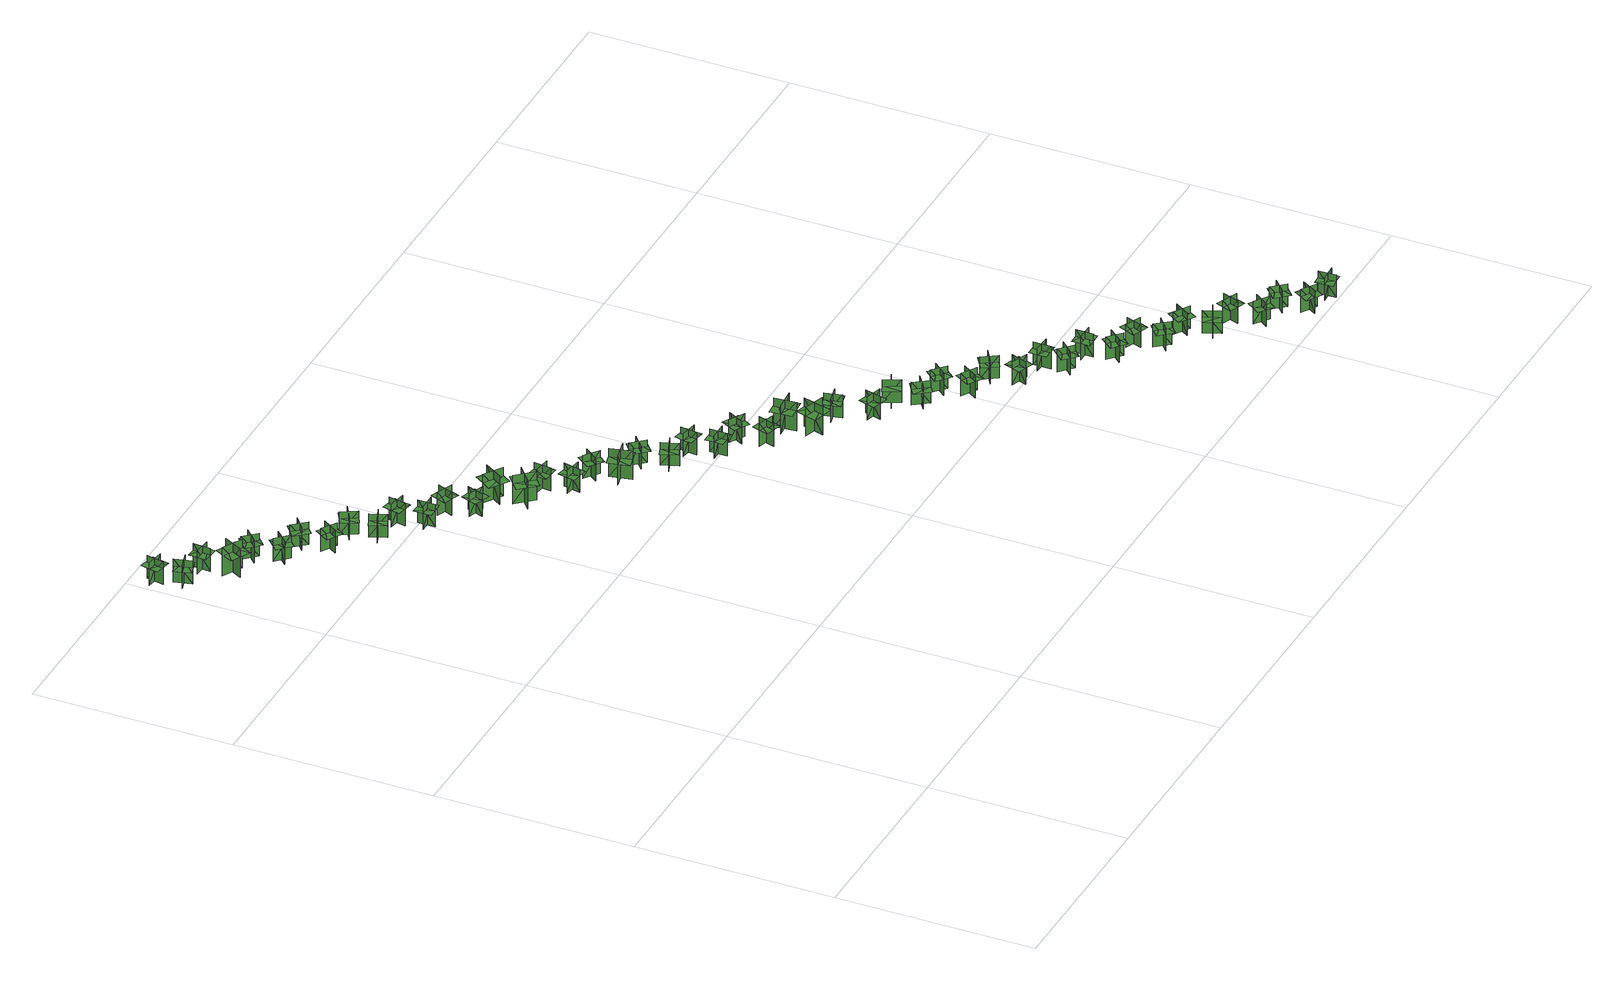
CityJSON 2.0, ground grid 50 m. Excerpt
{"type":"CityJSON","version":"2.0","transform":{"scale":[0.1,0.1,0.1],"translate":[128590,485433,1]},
"CityObjects":{
"tree1":{"type":"SolitaryVegetationObject","geometry":[{"type":"MultiSurface","lod":"1","boundaries":[[[0,1,2]],[[0,2,3]],[[4,5,6]],[[4,6,7]],[[8,9,10]],[[8,10,11]],[[8,11,12]],[[8,12,13]]]}]},
"tree2":{"type":"SolitaryVegetationObject","geometry":[{"type":"MultiSurface","lod":"1","boundaries":[[[14,15,16]],[[14,16,17]],[[18,19,20]],[[18,20,21]],[[22,23,24]],[[22,24,25]],[[22,25,26]],[[22,26,27]]]}]},
"tree3":{"type":"SolitaryVegetationObject","geometry":[{"type":"MultiSurface","lod":"1","boundaries":[[[28,29,30]],[[28,30,31]],[[32,33,34]],[[32,34,35]],[[36,37,38]],[[36,38,39]],[[36,39,40]],[[36,40,41]]]}]},
"tree4":{"type":"SolitaryVegetationObject","geometry":[{"type":"MultiSurface","lod":"1","boundaries":[[[42,43,44]],[[42,44,45]],[[46,47,48]],[[46,48,49]],[[50,51,52]],[[50,52,53]],[[50,53,54]],[[50,54,55]]]}]},
"tree5":{"type":"SolitaryVegetationObject","geometry":[{"type":"MultiSurface","lod":"1","boundaries":[[[56,57,58]],[[56,58,59]],[[60,61,62]],[[60,62,63]],[[64,65,66]],[[64,66,67]],[[64,67,68]],[[64,68,69]]]}]},
"tree6":{"type":"SolitaryVegetationObject","geometry":[{"type":"MultiSurface","lod":"1","boundaries":[[[70,71,72]],[[70,72,73]],[[74,75,76]],[[74,76,77]],[[78,79,80]],[[78,80,81]],[[78,81,82]],[[78,82,83]]]}]},
"tree7":{"type":"SolitaryVegetationObject","geometry":[{"type":"MultiSurface","lod":"1","boundaries":[[[84,85,86]],[[84,86,87]],[[88,89,90]],[[88,90,91]],[[92,93,94]],[[92,94,95]],[[92,95,96]],[[92,96,97]]]}]},
"tree8":{"type":"SolitaryVegetationObject","geometry":[{"type":"MultiSurface","lod":"1","boundaries":[[[98,99,100]],[[98,100,101]],[[102,103,104]],[[102,104,105]],[[106,107,108]],[[106,108,109]],[[106,109,110]],[[106,110,111]]]}]},
"tree9":{"type":"SolitaryVegetationObject","geometry":[{"type":"MultiSurface","lod":"1","boundaries":[[[112,113,114]],[[112,114,115]],[[116,117,118]],[[116,118,119]],[[120,121,122]],[[120,122,123]],[[120,123,124]],[[120,124,125]]]}]},
"tree10":{"type":"SolitaryVegetationObject","geometry":[{"type":"MultiSurface","lod":"1","boundaries":[[[126,127,128]],[[126,128,129]],[[130,131,132]],[[130,132,133]],[[134,135,136]],[[134,136,137]],[[134,137,138]],[[134,138,139]]]}]},
"tree11":{"type":"SolitaryVegetationObject","geometry":[{"type":"MultiSurface","lod":"1","boundaries":[[[140,141,142]],[[140,142,143]],[[144,145,146]],[[144,146,147]],[[148,149,150]],[[148,150,151]],[[148,151,152]],[[148,152,153]]]}]},
"tree12":{"type":"SolitaryVegetationObject","geometry":[{"type":"MultiSurface","lod":"1","boundaries":[[[154,155,156]],[[154,156,157]],[[158,159,160]],[[158,160,161]],[[162,163,164]],[[162,164,165]],[[162,165,166]],[[162,166,167]]]}]},
"tree13":{"type":"SolitaryVegetationObject","geometry":[{"type":"MultiSurface","lod":"1","boundaries":[[[168,169,170]],[[168,170,171]],[[172,173,174]],[[172,174,175]],[[176,177,178]],[[176,178,179]],[[176,179,180]],[[176,180,181]]]}]},
"tree14":{"type":"SolitaryVegetationObject","geometry":[{"type":"MultiSurface","lod":"1","boundaries":[[[182,183,184]],[[182,184,185]],[[186,187,188]],[[186,188,189]],[[190,191,192]],[[190,192,193]],[[190,193,194]],[[190,194,195]]]}]},
"tree15":{"type":"SolitaryVegetationObject","geometry":[{"type":"MultiSurface","lod":"1","boundaries":[[[196,197,198]],[[196,198,199]],[[200,201,202]],[[200,202,203]],[[204,205,206]],[[204,206,207]],[[204,207,208]],[[204,208,209]]]}]},
"tree16":{"type":"SolitaryVegetationObject","geometry":[{"type":"MultiSurface","lod":"1","boundaries":[[[210,211,212]],[[210,212,213]],[[214,215,216]],[[214,216,217]],[[218,219,220]],[[218,220,221]],[[218,221,222]],[[218,222,223]]]}]},
"tree17":{"type":"SolitaryVegetationObject","geometry":[{"type":"MultiSurface","lod":"1","boundaries":[[[224,225,226]],[[224,226,227]],[[228,229,230]],[[228,230,231]],[[232,233,234]],[[232,234,235]],[[232,235,236]],[[232,236,237]]]}]},
"tree18":{"type":"SolitaryVegetationObject","geometry":[{"type":"MultiSurface","lod":"1","boundaries":[[[238,239,240]],[[238,240,241]],[[242,243,244]],[[242,244,245]],[[246,247,248]],[[246,248,249]],[[246,249,250]],[[246,250,251]]]}]},
"tree19":{"type":"SolitaryVegetationObject","geometry":[{"type":"MultiSurface","lod":"1","boundaries":[[[252,253,254]],[[252,254,255]],[[256,257,258]],[[256,258,259]],[[260,261,262]],[[260,262,263]],[[260,263,264]],[[260,264,265]]]}]},
"tree20":{"type":"SolitaryVegetationObject","geometry":[{"type":"MultiSurface","lod":"1","boundaries":[[[266,267,268]],[[266,268,269]],[[270,271,272]],[[270,272,273]],[[274,275,276]],[[274,276,277]],[[274,277,278]],[[274,278,279]]]}]},
"tree21":{"type":"SolitaryVegetationObject","geometry":[{"type":"MultiSurface","lod":"1","boundaries":[[[280,281,282]],[[280,282,283]],[[284,285,286]],[[284,286,287]],[[288,289,290]],[[288,290,291]],[[288,291,292]],[[288,292,293]]]}]},
"tree22":{"type":"SolitaryVegetationObject","geometry":[{"type":"MultiSurface","lod":"1","boundaries":[[[294,295,296]],[[294,296,297]],[[298,299,300]],[[298,300,301]],[[302,303,304]],[[302,304,305]],[[302,305,306]],[[302,306,307]]]}]},
"tree23":{"type":"SolitaryVegetationObject","geometry":[{"type":"MultiSurface","lod":"1","boundaries":[[[308,309,310]],[[308,310,311]],[[312,313,314]],[[312,314,315]],[[316,317,318]],[[316,318,319]],[[316,319,320]],[[316,320,321]]]}]},
"tree24":{"type":"SolitaryVegetationObject","geometry":[{"type":"MultiSurface","lod":"1","boundaries":[[[322,323,324]],[[322,324,325]],[[326,327,328]],[[326,328,329]],[[330,331,332]],[[330,332,333]],[[330,333,334]],[[330,334,335]]]}]},
"tree25":{"type":"SolitaryVegetationObject","geometry":[{"type":"MultiSurface","lod":"1","boundaries":[[[336,337,338]],[[336,338,339]],[[340,341,342]],[[340,342,343]],[[344,345,346]],[[344,346,347]],[[344,347,348]],[[344,348,349]]]}]},
"tree26":{"type":"SolitaryVegetationObject","geometry":[{"type":"MultiSurface","lod":"1","boundaries":[[[350,351,352]],[[350,352,353]],[[354,355,356]],[[354,356,357]],[[358,359,360]],[[358,360,361]],[[358,361,362]],[[358,362,363]]]}]},
"tree27":{"type":"SolitaryVegetationObject","geometry":[{"type":"MultiSurface","lod":"1","boundaries":[[[364,365,366]],[[364,366,367]],[[368,369,370]],[[368,370,371]],[[372,373,374]],[[372,374,375]],[[372,375,376]],[[372,376,377]]]}]},
"tree28":{"type":"SolitaryVegetationObject","geometry":[{"type":"MultiSurface","lod":"1","boundaries":[[[378,379,380]],[[378,380,381]],[[382,383,384]],[[382,384,385]],[[386,387,388]],[[386,388,389]],[[386,389,390]],[[386,390,391]]]}]},
"tree29":{"type":"SolitaryVegetationObject","geometry":[{"type":"MultiSurface","lod":"1","boundaries":[[[392,393,394]],[[392,394,395]],[[396,397,398]],[[396,398,399]],[[400,401,402]],[[400,402,403]],[[400,403,404]],[[400,404,405]]]}]},
"tree30":{"type":"SolitaryVegetationObject","geometry":[{"type":"MultiSurface","lod":"1","boundaries":[[[406,407,408]],[[406,408,409]],[[410,411,412]],[[410,412,413]],[[414,415,416]],[[414,416,417]],[[414,417,418]],[[414,418,419]]]}]},
"tree31":{"type":"SolitaryVegetationObject","geometry":[{"type":"MultiSurface","lod":"1","boundaries":[[[420,421,422]],[[420,422,423]],[[424,425,426]],[[424,426,427]],[[428,429,430]],[[428,430,431]],[[428,431,432]],[[428,432,433]]]}]},
"tree32":{"type":"SolitaryVegetationObject","geometry":[{"type":"MultiSurface","lod":"1","boundaries":[[[434,435,436]],[[434,436,437]],[[438,439,440]],[[438,440,441]],[[442,443,444]],[[442,444,445]],[[442,445,446]],[[442,446,447]]]}]},
"tree33":{"type":"SolitaryVegetationObject","geometry":[{"type":"MultiSurface","lod":"1","boundaries":[[[448,449,450]],[[448,450,451]],[[452,453,454]],[[452,454,455]],[[456,457,458]],[[456,458,459]],[[456,459,460]],[[456,460,461]]]}]},
"tree34":{"type":"SolitaryVegetationObject","geometry":[{"type":"MultiSurface","lod":"1","boundaries":[[[462,463,464]],[[462,464,465]],[[466,467,468]],[[466,468,469]],[[470,471,472]],[[470,472,473]],[[470,473,474]],[[470,474,475]]]}]},
"tree35":{"type":"SolitaryVegetationObject","geometry":[{"type":"MultiSurface","lod":"1","boundaries":[[[476,477,478]],[[476,478,479]],[[480,481,482]],[[480,482,483]],[[484,485,486]],[[484,486,487]],[[484,487,488]],[[484,488,489]]]}]},
"tree36":{"type":"SolitaryVegetationObject","geometry":[{"type":"MultiSurface","lod":"1","boundaries":[[[490,491,492]],[[490,492,493]],[[494,495,496]],[[494,496,497]],[[498,499,500]],[[498,500,501]],[[498,501,502]],[[498,502,503]]]}]},
"tree37":{"type":"SolitaryVegetationObject","geometry":[{"type":"MultiSurface","lod":"1","boundaries":[[[504,505,506]],[[504,506,507]],[[508,509,510]],[[508,510,511]],[[512,513,514]],[[512,514,515]],[[512,515,516]],[[512,516,517]]]}]},
"tree38":{"type":"SolitaryVegetationObject","geometry":[{"type":"MultiSurface","lod":"1","boundaries":[[[518,519,520]],[[518,520,521]],[[522,523,524]],[[522,524,525]],[[526,527,528]],[[526,528,529]],[[526,529,530]],[[526,530,531]]]}]},
"tree39":{"type":"SolitaryVegetationObject","geometry":[{"type":"MultiSurface","lod":"1","boundaries":[[[532,533,534]],[[532,534,535]],[[536,537,538]],[[536,538,539]],[[540,541,542]],[[540,542,543]],[[540,543,544]],[[540,544,545]]]}]},
"tree40":{"type":"SolitaryVegetationObject","geometry":[{"type":"MultiSurface","lod":"1","boundaries":[[[546,547,548]],[[546,548,549]],[[550,551,552]],[[550,552,553]],[[554,555,556]],[[554,556,557]],[[554,557,558]],[[554,558,559]]]}]},
"tree41":{"type":"SolitaryVegetationObject","geometry":[{"type":"MultiSurface","lod":"1","boundaries":[[[560,561,562]],[[560,562,563]],[[564,565,566]],[[564,566,567]],[[568,569,570]],[[568,570,571]],[[568,571,572]],[[568,572,573]]]}]},
"tree42":{"type":"SolitaryVegetationObject","geometry":[{"type":"MultiSurface","lod":"1","boundaries":[[[574,575,576]],[[574,576,577]],[[578,579,580]],[[578,580,581]],[[582,583,584]],[[582,584,585]],[[582,585,586]],[[582,586,587]]]}]},
"tree43":{"type":"SolitaryVegetationObject","geometry":[{"type":"MultiSurface","lod":"1","boundaries":[[[588,589,590]],[[588,590,591]],[[592,593,594]],[[592,594,595]],[[596,597,598]],[[596,598,599]],[[596,599,600]],[[596,600,601]]]}]},
"tree44":{"type":"SolitaryVegetationObject","geometry":[{"type":"MultiSurface","lod":"1","boundaries":[[[602,603,604]],[[602,604,605]],[[606,607,608]],[[606,608,609]],[[610,611,612]],[[610,612,613]],[[610,613,614]],[[610,614,615]]]}]},
"tree45":{"type":"SolitaryVegetationObject","geometry":[{"type":"MultiSurface","lod":"1","boundaries":[[[616,617,618]],[[616,618,619]],[[620,621,622]],[[620,622,623]],[[624,625,626]],[[624,626,627]],[[624,627,628]],[[624,628,629]]]}]},
"tree46":{"type":"SolitaryVegetationObject","geometry":[{"type":"MultiSurface","lod":"1","boundaries":[[[630,631,632]],[[630,632,633]],[[634,635,636]],[[634,636,637]],[[638,639,640]],[[638,640,641]],[[638,641,642]],[[638,642,643]]]}]},
"tree47":{"type":"SolitaryVegetationObject","geometry":[{"type":"MultiSurface","lod":"1","boundaries":[[[644,645,646]],[[644,646,647]],[[648,649,650]],[[648,650,651]],[[652,653,654]],[[652,654,655]],[[652,655,656]],[[652,656,657]]]}]},
"tree48":{"type":"SolitaryVegetationObject","geometry":[{"type":"MultiSurface","lod":"1","boundaries":[[[658,659,660]],[[658,660,661]],[[662,663,664]],[[662,664,665]],[[666,667,668]],[[666,668,669]],[[666,669,670]],[[666,670,671]]]}]},
"tree49":{"type":"SolitaryVegetationObject","geometry":[{"type":"MultiSurface","lod":"1","boundaries":[[[672,673,674]],[[672,674,675]],[[676,677,678]],[[676,678,679]],[[680,681,682]],[[680,682,683]],[[680,683,684]],[[680,684,685]]]}]}
},
"vertices":[
[33,1960,15],[25,1917,15],[25,1917,76],[33,1960,76],[8,1944,15],[52,1936,15],[52,1936,76],[8,1944,76],[8,1944,59],[4,1922,59],[48,1914,59],[52,1936,59],[56,1957,59],[13,1966,59],
[58,1858,13],[46,1901,13],[46,1901,75],[58,1858,75],[73,1884,13],[30,1872,13],[30,1872,75],[73,1884,75],[73,1884,57],[67,1905,57],[24,1893,57],[30,1872,57],[36,1851,57],[79,1863,57],
[119,1843,14],[122,1887,14],[122,1887,76],[119,1843,76],[141,1862,14],[97,1865,14],[97,1865,76],[141,1862,76],[141,1862,59],[143,1884,59],[99,1887,59],[97,1865,59],[95,1843,59],[139,1840,59],
[165,1785,12],[116,1811,12],[116,1811,89],[165,1785,89],[154,1821,12],[128,1772,12],[128,1772,89],[154,1821,89],[154,1821,67],[130,1833,67],[104,1784,67],[128,1772,67],[153,1759,67],[179,1808,67],
[224,1769,13],[194,1801,13],[194,1801,75],[224,1769,75],[225,1798,13],[193,1768,13],[193,1768,75],[225,1798,75],[225,1798,57],[210,1814,57],[178,1784,57],[193,1768,57],[208,1752,57],[240,1782,57],
[219,1732,12],[250,1701,12],[250,1701,74],[219,1732,74],[219,1703,12],[250,1734,12],[250,1734,74],[219,1703,74],[219,1703,56],[234,1687,56],[266,1718,56],[250,1734,56],[235,1750,56],[203,1719,56],
[285,1691,13],[319,1719,13],[319,1719,74],[285,1691,74],[314,1688,13],[286,1722,13],[286,1722,74],[314,1688,74],[314,1688,57],[331,1702,57],[303,1736,57],[286,1722,57],[269,1708,57],[297,1674,57],
[340,1628,11],[303,1652,11],[303,1652,73],[340,1628,73],[334,1657,11],[310,1620,11],[310,1620,73],[334,1657,73],[334,1657,55],[315,1669,55],[291,1632,55],[310,1620,55],[329,1608,55],[353,1645,55],
[407,1634,13],[369,1612,13],[369,1612,75],[407,1634,75],[379,1642,13],[401,1603,13],[401,1603,75],[379,1642,75],[379,1642,58],[360,1631,58],[381,1593,58],[401,1603,58],[420,1614,58],[398,1653,58],
[431,1568,10],[390,1552,10],[390,1552,72],[431,1568,72],[404,1580,10],[420,1539,10],[420,1539,72],[404,1580,72],[404,1580,55],[384,1572,55],[400,1531,55],[420,1539,55],[441,1546,55],[425,1588,55],
[484,1565,13],[476,1522,13],[476,1522,74],[484,1565,74],[459,1549,13],[503,1540,13],[503,1540,74],[459,1549,74],[459,1549,57],[455,1527,57],[499,1519,57],[503,1540,57],[507,1562,57],[464,1571,57],
[484,1481,10],[528,1481,10],[528,1481,71],[484,1481,71],[505,1460,10],[504,1504,10],[504,1504,71],[505,1460,71],[505,1460,54],[527,1460,54],[526,1505,54],[504,1504,54],[482,1504,54],[483,1460,54],
[590,1459,11],[548,1475,11],[548,1475,73],[590,1459,73],[578,1486,11],[562,1445,11],[562,1445,73],[578,1486,73],[578,1486,55],[557,1494,55],[541,1453,55],[562,1445,55],[582,1437,55],[598,1478,55],
[575,1408,10],[617,1394,10],[617,1394,71],[575,1408,71],[588,1381,10],[602,1423,10],[602,1423,71],[588,1381,71],[588,1381,54],[609,1374,54],[623,1416,54],[602,1423,54],[581,1430,54],[567,1389,54],
[648,1366,11],[678,1412,11],[678,1412,88],[648,1366,88],[684,1373,11],[638,1404,11],[638,1404,88],[684,1373,88],[684,1373,66],[699,1396,66],[653,1427,66],[638,1404,66],[622,1381,66],[668,1350,66],
[703,1338,9],[661,1302,9],[661,1302,86],[703,1338,86],[666,1341,9],[702,1299,9],[702,1299,86],[666,1341,86],[666,1341,65],[645,1323,65],[681,1281,65],[702,1299,65],[723,1317,65],[687,1359,65],
[770,1305,11],[726,1310,11],[726,1310,73],[770,1305,73],[752,1328,11],[747,1284,11],[747,1284,73],[752,1328,73],[752,1328,55],[730,1331,55],[725,1287,55],[747,1284,55],[769,1282,55],[774,1326,55],
[755,1247,10],[798,1239,10],[798,1239,72],[755,1247,72],[771,1223,10],[780,1266,10],[780,1266,72],[771,1223,72],[771,1223,54],[793,1219,54],[801,1262,54],[780,1266,54],[758,1271,54],[750,1227,54],
[853,1243,11],[826,1209,11],[826,1209,73],[853,1243,73],[824,1240,11],[859,1213,11],[859,1213,73],[824,1240,73],[824,1240,56],[810,1223,56],[845,1195,56],[859,1213,56],[872,1230,56],[837,1257,56],
[888,1170,10],[834,1158,10],[834,1158,87],[888,1170,87],[857,1190,10],[869,1136,10],[869,1136,87],[857,1190,87],[857,1190,65],[830,1184,65],[842,1130,65],[869,1136,65],[896,1142,65],[884,1196,65],
[944,1135,12],[915,1168,12],[915,1168,73],[944,1135,73],[946,1164,12],[913,1135,12],[913,1135,73],[946,1164,73],[946,1164,56],[932,1181,56],[898,1152,56],[913,1135,56],[928,1118,56],[961,1147,56],
[974,1092,11],[932,1076,11],[932,1076,72],[974,1092,72],[947,1104,11],[963,1063,11],[963,1063,72],[947,1104,72],[947,1104,55],[926,1096,55],[942,1055,55],[963,1063,55],[983,1071,55],[967,1112,55],
[1024,1088,12],[1018,1045,12],[1018,1045,73],[1024,1088,73],[1000,1071,12],[1044,1064,12],[1044,1064,73],[1000,1071,73],[1000,1071,56],[997,1049,56],[1041,1043,56],[1044,1064,56],[1047,1086,56],[1004,1093,56],
[1045,1026,11],[1045,982,11],[1045,982,72],[1045,1026,72],[1024,1005,11],[1068,1005,11],[1068,1005,72],[1024,1005,72],[1024,1005,55],[1024,983,55],[1068,983,55],[1068,1005,55],[1068,1028,55],[1024,1028,55],
[1095,1001,12],[1134,980,12],[1134,980,74],[1095,1001,74],[1103,973,12],[1124,1012,12],[1124,1012,74],[1103,973,73],[1103,973,56],[1122,962,56],[1144,1001,56],[1124,1012,56],[1105,1022,56],[1084,983,56],
[1154,920,10],[1112,933,10],[1112,933,71],[1154,920,71],[1140,946,10],[1127,904,10],[1127,904,71],[1140,946,71],[1140,946,54],[1119,953,54],[1106,910,54],[1127,904,54],[1149,898,54],[1161,940,54],
[1199,937,12],[1204,882,12],[1204,882,89],[1199,937,89],[1176,909,12],[1231,914,12],[1231,914,89],[1176,909,89],[1176,909,67],[1178,881,67],[1233,886,67],[1231,914,67],[1228,941,67],[1173,936,67],
[1219,824,8],[1234,877,8],[1234,877,85],[1219,824,85],[1251,841,8],[1198,857,8],[1198,857,85],[1251,841,85],[1251,841,63],[1258,868,63],[1205,883,63],[1198,857,63],[1190,830,63],[1243,815,63],
[1311,837,12],[1268,827,12],[1268,827,74],[1311,837,74],[1286,853,12],[1296,810,12],[1296,810,74],[1286,853,74],[1286,853,56],[1265,848,56],[1274,805,56],[1296,810,56],[1318,815,56],[1308,858,56],
[1315,758,9],[1357,746,9],[1357,746,71],[1315,758,71],[1329,732,9],[1341,774,9],[1341,774,71],[1329,732,71],[1329,732,53],[1350,726,53],[1362,768,53],[1341,774,53],[1320,780,53],[1308,738,53],
[1419,746,11],[1379,727,11],[1379,727,73],[1419,746,73],[1391,756,11],[1410,716,11],[1410,716,73],[1391,756,73],[1391,756,56],[1371,747,56],[1390,707,56],[1410,716,56],[1430,725,56],[1412,765,56],
[1408,661,10],[1444,687,10],[1444,687,71],[1408,661,71],[1437,656,10],[1411,692,10],[1411,692,71],[1437,656,71],[1437,656,54],[1455,670,54],[1429,705,54],[1411,692,54],[1393,679,54],[1419,643,54],
[1506,645,12],[1473,674,12],[1473,674,73],[1506,645,73],[1504,674,12],[1475,641,12],[1475,641,73],[1504,674,73],[1504,674,56],[1488,689,56],[1459,656,56],[1475,641,56],[1492,627,56],[1521,660,56],
[1531,583,9],[1493,607,9],[1493,607,70],[1531,583,70],[1525,612,9],[1501,574,9],[1501,574,70],[1525,612,70],[1525,612,53],[1506,624,53],[1482,586,53],[1501,574,53],[1519,562,53],[1543,600,53],
[1570,595,12],[1594,558,12],[1594,558,73],[1570,595,73],[1563,566,12],[1601,590,12],[1601,590,73],[1563,566,73],[1563,566,56],[1575,548,56],[1613,571,56],[1601,590,56],[1589,609,56],[1552,585,56],
[1586,521,8],[1628,505,8],[1628,505,70],[1586,521,70],[1599,494,8],[1614,535,8],[1614,535,70],[1599,494,70],[1599,494,53],[1619,486,53],[1635,528,53],[1614,535,53],[1593,543,53],[1578,501,53],
[1709,422,8],[1677,452,8],[1677,452,70],[1709,422,70],[1709,451,8],[1678,419,8],[1678,419,70],[1709,451,70],[1709,451,53],[1693,467,53],[1662,435,53],[1678,419,53],[1694,404,53],[1725,436,53],
[1679,512,10],[1679,468,10],[1679,468,71],[1679,512,71],[1658,492,10],[1702,491,10],[1702,491,71],[1658,492,71],[1658,492,54],[1658,470,54],[1702,469,54],[1702,491,54],[1703,513,54],[1658,514,54],
[1762,401,11],[1762,445,11],[1762,445,73],[1762,401,73],[1783,422,11],[1739,422,11],[1739,422,73],[1783,422,73],[1783,422,56],[1783,444,56],[1738,444,56],[1739,422,56],[1739,399,56],[1783,400,56],
[1800,343,9],[1767,372,9],[1767,372,70],[1800,343,70],[1798,373,9],[1769,339,9],[1770,339,70],[1798,373,70],[1798,373,53],[1781,387,53],[1753,353,53],[1770,339,53],[1786,325,53],[1815,358,53],
[1870,334,11],[1829,351,11],[1829,351,72],[1870,334,72],[1859,361,11],[1842,320,11],[1842,320,72],[1859,361,72],[1859,361,55],[1839,370,55],[1822,329,55],[1842,320,55],[1863,312,55],[1880,352,55],
[1887,263,9],[1859,297,9],[1859,297,71],[1887,263,71],[1890,292,9],[1856,264,9],[1856,264,71],[1890,292,71],[1890,292,54],[1876,309,54],[1842,281,54],[1856,264,54],[1870,247,54],[1904,275,54],
[1931,245,11],[1956,282,11],[1956,282,72],[1931,245,72],[1960,251,11],[1923,276,11],[1923,276,72],[1960,251,72],[1960,251,55],[1973,269,55],[1936,294,55],[1923,276,55],[1911,257,55],[1948,232,55],
[1947,189,10],[1987,207,10],[1987,207,71],[1947,189,71],[1974,178,10],[1957,219,10],[1957,219,71],[1974,178,71],[1974,178,54],[1995,187,54],[1977,228,54],[1957,219,54],[1936,210,54],[1954,169,54],
[2050,177,12],[2009,192,12],[2009,192,73],[2050,177,73],[2038,203,12],[2023,162,12],[2023,162,73],[2038,203,73],[2038,203,56],[2017,211,56],[2002,170,56],[2023,162,56],[2044,154,56],[2059,196,56],
[2067,135,10],[2041,99,10],[2041,99,72],[2067,135,72],[2038,130,10],[2073,104,10],[2073,104,72],[2038,130,72],[2038,130,54],[2025,112,54],[2060,86,54],[2073,104,54],[2086,122,54],[2051,148,54],
[2135,88,12],[2105,121,12],[2105,121,73],[2135,88,73],[2137,118,12],[2104,88,12],[2104,88,73],[2137,118,73],[2137,118,56],[2122,134,56],[2089,104,56],[2104,88,56],[2119,71,56],[2152,101,56],
[2136,22,10],[2159,60,10],[2159,60,72],[2136,22,72],[2164,29,10],[2127,52,10],[2127,52,72],[2164,29,72],[2164,29,54],[2176,48,54],[2138,71,54],[2127,52,54],[2115,33,54],[2153,10,54],
[2192,23,12],[2236,26,12],[2236,26,73],[2192,23,73],[2214,4,12],[2211,48,12],[2211,48,73],[2214,4,73],[2214,4,56],[2236,5,56],[2234,49,56],[2211,48,56],[2189,46,56],[2192,2,56]
]}
